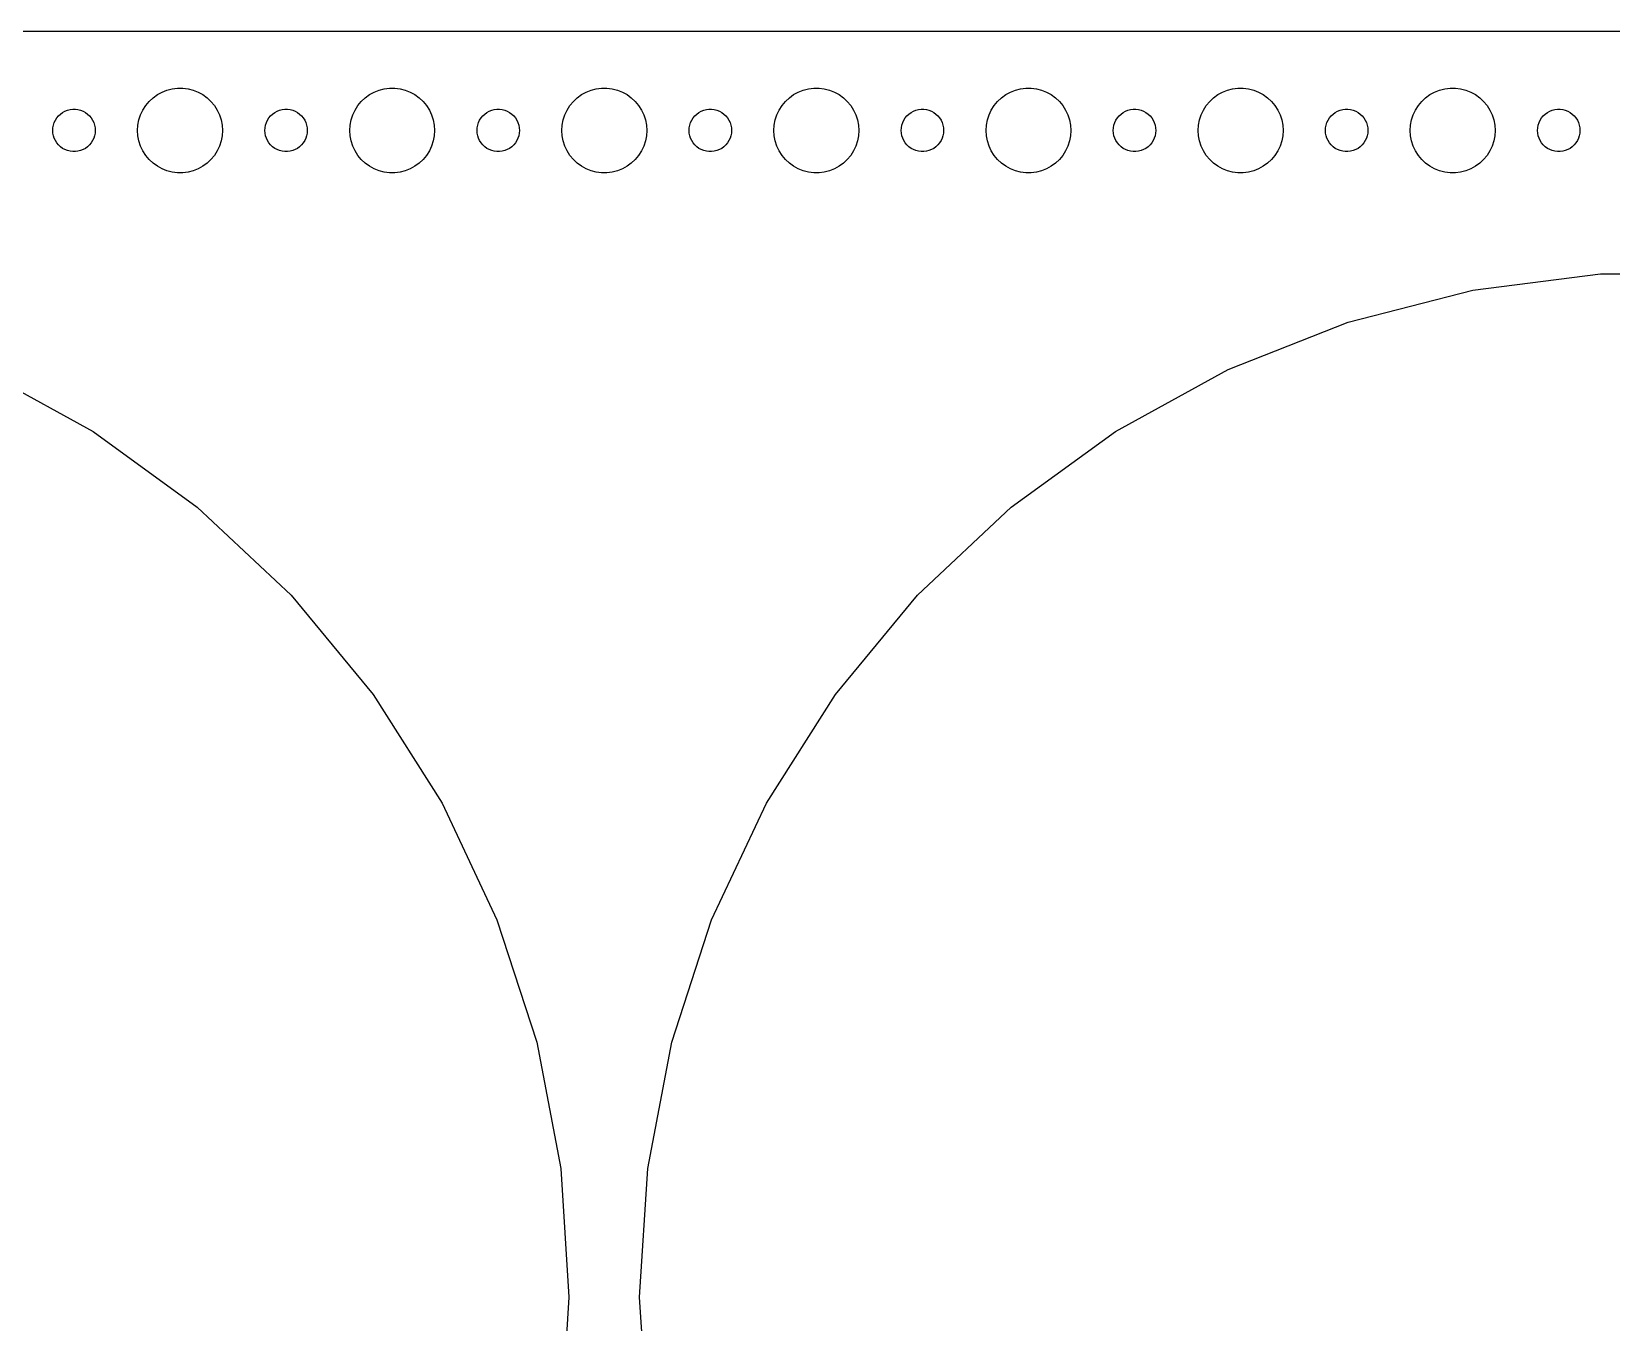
# Model space of a CAD drawing. Header units: metres. Extents: x -232 to 232, y -89 to 89.
# Drawn here: x -115.5 to -3.8, y -1.8 to 89.5 of the extents above; entities that cross this region are included whole.
import ezdxf

# ---------------------------------------------------------------- set-up
doc = ezdxf.new("R2010")
doc.units = ezdxf.units.M

msp = doc.modelspace()

# ---------------------------------------------------------------- linework, layer by layer
for p, q in [((227.314, 89.4901), (-227.314, 89.4901)), ((-106.912, 84.8115), (-106.607, 85.033)), ((-106.607, 85.033), (-106.277, 85.2145)), ((-106.277, 85.2145), (-105.927, 85.3532)), ((-105.927, 85.3532), (-105.562, 85.4469)), ((-105.562, 85.4469), (-105.188, 85.4941)), ((-105.188, 85.4941), (-104.812, 85.4941)), ((-104.812, 85.4941), (-104.438, 85.4469)), ((-104.438, 85.4469), (-104.073, 85.3532)), ((-104.073, 85.3532), (-103.723, 85.2145)), ((-103.723, 85.2145), (-103.393, 85.033)), ((-103.393, 85.033), (-103.088, 84.8115)), ((-91.9123, 84.8115), (-91.6075, 85.033)), ((-91.6075, 85.033), (-91.2773, 85.2145)), ((-91.2773, 85.2145), (-90.927, 85.3532)), ((-90.927, 85.3532), (-90.5621, 85.4469)), ((-90.5621, 85.4469), (-90.1884, 85.4941)), ((-90.1884, 85.4941), (-89.8116, 85.4941)), ((-89.8116, 85.4941), (-89.4379, 85.4469)), ((-89.4379, 85.4469), (-89.073, 85.3532)), ((-89.073, 85.3532), (-88.7227, 85.2145)), ((-88.7227, 85.2145), (-88.3925, 85.033)), ((-88.3925, 85.033), (-88.0877, 84.8115)), ((-76.9123, 84.8115), (-76.6075, 85.033)), ((-76.6075, 85.033), (-76.2773, 85.2145)), ((-76.2773, 85.2145), (-75.927, 85.3532)), ((-75.927, 85.3532), (-75.5621, 85.4469)), ((-75.5621, 85.4469), (-75.1884, 85.4941)), ((-75.1884, 85.4941), (-74.8116, 85.4941)), ((-74.8116, 85.4941), (-74.4379, 85.4469)), ((-74.4379, 85.4469), (-74.073, 85.3532)), ((-74.073, 85.3532), (-73.7227, 85.2145)), ((-73.7227, 85.2145), (-73.3925, 85.033)), ((-73.3925, 85.033), (-73.0877, 84.8115)), ((-61.9123, 84.8115), (-61.6075, 85.033)), ((-61.6075, 85.033), (-61.2773, 85.2145)), ((-61.2773, 85.2145), (-60.927, 85.3532)), ((-60.927, 85.3532), (-60.5621, 85.4469)), ((-60.5621, 85.4469), (-60.1884, 85.4941)), ((-60.1884, 85.4941), (-59.8116, 85.4941)), ((-59.8116, 85.4941), (-59.4379, 85.4469)), ((-59.4379, 85.4469), (-59.0729, 85.3532)), ((-59.0729, 85.3532), (-58.7227, 85.2145)), ((-58.7227, 85.2145), (-58.3925, 85.033)), ((-58.3925, 85.033), (-58.0877, 84.8115)), ((-46.9123, 84.8115), (-46.6075, 85.033)), ((-46.6075, 85.033), (-46.2773, 85.2145)), ((-46.2773, 85.2145), (-45.927, 85.3532)), ((-45.927, 85.3532), (-45.5621, 85.4469)), ((-45.5621, 85.4469), (-45.1884, 85.4941)), ((-45.1884, 85.4941), (-44.8116, 85.4941)), ((-44.8116, 85.4941), (-44.4379, 85.4469)), ((-44.4379, 85.4469), (-44.0729, 85.3532)), ((-44.0729, 85.3532), (-43.7227, 85.2145)), ((-43.7227, 85.2145), (-43.3925, 85.033)), ((-43.3925, 85.033), (-43.0877, 84.8115)), ((-31.9123, 84.8115), (-31.6075, 85.033)), ((-31.6075, 85.033), (-31.2773, 85.2145)), ((-31.2773, 85.2145), (-30.927, 85.3532)), ((-30.927, 85.3532), (-30.5621, 85.4469)), ((-30.5621, 85.4469), (-30.1884, 85.4941)), ((-30.1884, 85.4941), (-29.8116, 85.4941)), ((-29.8116, 85.4941), (-29.4379, 85.4469)), ((-29.4379, 85.4469), (-29.0729, 85.3532)), ((-29.0729, 85.3532), (-28.7227, 85.2145)), ((-28.7227, 85.2145), (-28.3925, 85.033)), ((-28.3925, 85.033), (-28.0877, 84.8115)), ((-16.9123, 84.8115), (-16.6075, 85.033)), ((-16.6075, 85.033), (-16.2773, 85.2145)), ((-16.2773, 85.2145), (-15.927, 85.3532)), ((-15.927, 85.3532), (-15.5621, 85.4469)), ((-15.5621, 85.4469), (-15.1884, 85.4941)), ((-15.1884, 85.4941), (-14.8116, 85.4941)), ((-14.8116, 85.4941), (-14.4379, 85.4469)), ((-14.4379, 85.4469), (-14.0729, 85.3532)), ((-14.0729, 85.3532), (-13.7227, 85.2145)), ((-13.7227, 85.2145), (-13.3925, 85.033)), ((-13.3925, 85.033), (-13.0877, 84.8115)), ((-113.304, 83.7665), (-113.139, 83.8572)), ((-113.139, 83.8572), (-112.964, 83.9266)), ((-112.964, 83.9266), (-112.781, 83.9734)), ((-112.781, 83.9734), (-112.594, 83.997)), ((-112.594, 83.997), (-112.406, 83.997)), ((-112.406, 83.997), (-112.219, 83.9734)), ((-112.219, 83.9734), (-112.036, 83.9266)), ((-112.036, 83.9266), (-111.861, 83.8572)), ((-111.861, 83.8572), (-111.696, 83.7665)), ((-107.789, 83.6044), (-107.629, 83.9453)), ((-107.629, 83.9453), (-107.427, 84.2634)), ((-107.427, 84.2634), (-107.187, 84.5536)), ((-107.187, 84.5536), (-106.912, 84.8115)), ((-103.088, 84.8115), (-102.813, 84.5536)), ((-102.813, 84.5536), (-102.573, 84.2634)), ((-102.573, 84.2634), (-102.371, 83.9453)), ((-102.371, 83.9453), (-102.211, 83.6044)), ((-98.3037, 83.7665), (-98.1387, 83.8572)), ((-98.1387, 83.8572), (-97.9635, 83.9266)), ((-97.9635, 83.9266), (-97.7811, 83.9734)), ((-97.7811, 83.9734), (-97.5942, 83.997)), ((-97.5942, 83.997), (-97.4058, 83.997)), ((-97.4058, 83.997), (-97.2189, 83.9734)), ((-97.2189, 83.9734), (-97.0365, 83.9266)), ((-97.0365, 83.9266), (-96.8613, 83.8572)), ((-96.8613, 83.8572), (-96.6963, 83.7665)), ((-92.7893, 83.6044), (-92.6289, 83.9453)), ((-92.6289, 83.9453), (-92.427, 84.2634)), ((-92.427, 84.2634), (-92.1869, 84.5536)), ((-92.1869, 84.5536), (-91.9123, 84.8115)), ((-88.0877, 84.8115), (-87.8131, 84.5536)), ((-87.8131, 84.5536), (-87.573, 84.2634)), ((-87.573, 84.2634), (-87.3711, 83.9453)), ((-87.3711, 83.9453), (-87.2107, 83.6044)), ((-83.3037, 83.7665), (-83.1387, 83.8572)), ((-83.1387, 83.8572), (-82.9635, 83.9266)), ((-82.9635, 83.9266), (-82.7811, 83.9734)), ((-82.7811, 83.9734), (-82.5942, 83.997)), ((-82.5942, 83.997), (-82.4058, 83.997)), ((-82.4058, 83.997), (-82.2189, 83.9734)), ((-82.2189, 83.9734), (-82.0365, 83.9266)), ((-82.0365, 83.9266), (-81.8613, 83.8572)), ((-81.8613, 83.8572), (-81.6963, 83.7665)), ((-77.7893, 83.6044), (-77.6289, 83.9453)), ((-77.6289, 83.9453), (-77.427, 84.2634)), ((-77.427, 84.2634), (-77.1869, 84.5536)), ((-77.1869, 84.5536), (-76.9123, 84.8115)), ((-73.0877, 84.8115), (-72.8131, 84.5536)), ((-72.8131, 84.5536), (-72.573, 84.2634)), ((-72.573, 84.2634), (-72.3711, 83.9453)), ((-72.3711, 83.9453), (-72.2107, 83.6044)), ((-68.3037, 83.7665), (-68.1387, 83.8572)), ((-68.1387, 83.8572), (-67.9635, 83.9266)), ((-67.9635, 83.9266), (-67.7811, 83.9734)), ((-67.7811, 83.9734), (-67.5942, 83.997)), ((-67.5942, 83.997), (-67.4058, 83.997)), ((-67.4058, 83.997), (-67.2189, 83.9734)), ((-67.2189, 83.9734), (-67.0365, 83.9266)), ((-67.0365, 83.9266), (-66.8613, 83.8572)), ((-66.8613, 83.8572), (-66.6963, 83.7665)), ((-62.7893, 83.6044), (-62.6289, 83.9453)), ((-62.6289, 83.9453), (-62.427, 84.2634)), ((-62.427, 84.2634), (-62.1869, 84.5536)), ((-62.1869, 84.5536), (-61.9123, 84.8115)), ((-58.0877, 84.8115), (-57.8131, 84.5536)), ((-57.8131, 84.5536), (-57.5729, 84.2634)), ((-57.5729, 84.2634), (-57.3711, 83.9453)), ((-57.3711, 83.9453), (-57.2107, 83.6044)), ((-53.3037, 83.7665), (-53.1387, 83.8572)), ((-53.1387, 83.8572), (-52.9635, 83.9266)), ((-52.9635, 83.9266), (-52.7811, 83.9734)), ((-52.7811, 83.9734), (-52.5942, 83.997)), ((-52.5942, 83.997), (-52.4058, 83.997)), ((-52.4058, 83.997), (-52.2189, 83.9734)), ((-52.2189, 83.9734), (-52.0365, 83.9266)), ((-52.0365, 83.9266), (-51.8613, 83.8572)), ((-51.8613, 83.8572), (-51.6963, 83.7665)), ((-47.7893, 83.6044), (-47.6289, 83.9453)), ((-47.6289, 83.9453), (-47.427, 84.2634)), ((-47.427, 84.2634), (-47.1869, 84.5536)), ((-47.1869, 84.5536), (-46.9123, 84.8115)), ((-43.0877, 84.8115), (-42.8131, 84.5536)), ((-42.8131, 84.5536), (-42.5729, 84.2634)), ((-42.5729, 84.2634), (-42.3711, 83.9453)), ((-42.3711, 83.9453), (-42.2107, 83.6044)), ((-38.3037, 83.7665), (-38.1387, 83.8572)), ((-38.1387, 83.8572), (-37.9635, 83.9266)), ((-37.9635, 83.9266), (-37.7811, 83.9734)), ((-37.7811, 83.9734), (-37.5942, 83.997)), ((-37.5942, 83.997), (-37.4058, 83.997)), ((-37.4058, 83.997), (-37.2189, 83.9734)), ((-37.2189, 83.9734), (-37.0365, 83.9266)), ((-37.0365, 83.9266), (-36.8613, 83.8572)), ((-36.8613, 83.8572), (-36.6963, 83.7665)), ((-32.7893, 83.6044), (-32.6289, 83.9453)), ((-32.6289, 83.9453), (-32.427, 84.2634)), ((-32.427, 84.2634), (-32.1869, 84.5536)), ((-32.1869, 84.5536), (-31.9123, 84.8115)), ((-28.0877, 84.8115), (-27.8131, 84.5536)), ((-27.8131, 84.5536), (-27.5729, 84.2634)), ((-27.5729, 84.2634), (-27.3711, 83.9453)), ((-27.3711, 83.9453), (-27.2107, 83.6044)), ((-23.3037, 83.7665), (-23.1387, 83.8572)), ((-23.1387, 83.8572), (-22.9635, 83.9266)), ((-22.9635, 83.9266), (-22.7811, 83.9734)), ((-22.7811, 83.9734), (-22.5942, 83.997)), ((-22.5942, 83.997), (-22.4058, 83.997)), ((-22.4058, 83.997), (-22.2189, 83.9734)), ((-22.2189, 83.9734), (-22.0365, 83.9266)), ((-22.0365, 83.9266), (-21.8613, 83.8572)), ((-21.8613, 83.8572), (-21.6963, 83.7665)), ((-17.7893, 83.6044), (-17.6289, 83.9453)), ((-17.6289, 83.9453), (-17.427, 84.2634)), ((-17.427, 84.2634), (-17.1869, 84.5536)), ((-17.1869, 84.5536), (-16.9123, 84.8115)), ((-13.0877, 84.8115), (-12.8131, 84.5536)), ((-12.8131, 84.5536), (-12.5729, 84.2634)), ((-12.5729, 84.2634), (-12.3711, 83.9453)), ((-12.3711, 83.9453), (-12.2107, 83.6044)), ((-8.30373, 83.7665), (-8.13866, 83.8572)), ((-8.13866, 83.8572), (-7.96352, 83.9266)), ((-7.96352, 83.9266), (-7.78107, 83.9734)), ((-7.78107, 83.9734), (-7.59418, 83.997)), ((-7.59418, 83.997), (-7.40581, 83.997)), ((-7.40581, 83.997), (-7.21892, 83.9734)), ((-7.21892, 83.9734), (-7.03647, 83.9266)), ((-7.03647, 83.9266), (-6.86133, 83.8572)), ((-6.86133, 83.8572), (-6.69626, 83.7665)), ((-114, 82.5), (-113.988, 82.688)), ((-113.988, 82.688), (-113.953, 82.873)), ((-113.953, 82.873), (-113.895, 83.0522)), ((-113.895, 83.0522), (-113.814, 83.2226)), ((-113.814, 83.2226), (-113.714, 83.3817)), ((-113.714, 83.3817), (-113.593, 83.5268)), ((-113.593, 83.5268), (-113.456, 83.6558)), ((-113.456, 83.6558), (-113.304, 83.7665)), ((-111.696, 83.7665), (-111.544, 83.6558)), ((-111.544, 83.6558), (-111.407, 83.5268)), ((-111.407, 83.5268), (-111.286, 83.3817)), ((-111.286, 83.3817), (-111.186, 83.2226)), ((-111.186, 83.2226), (-111.105, 83.0522)), ((-111.105, 83.0522), (-111.047, 82.873)), ((-111.047, 82.873), (-111.012, 82.688)), ((-111.012, 82.688), (-111, 82.5)), ((-108, 82.5), (-107.976, 82.876)), ((-107.976, 82.876), (-107.906, 83.2461)), ((-107.906, 83.2461), (-107.789, 83.6044)), ((-102.211, 83.6044), (-102.094, 83.2461)), ((-102.094, 83.2461), (-102.024, 82.876)), ((-102.024, 82.876), (-102, 82.5)), ((-99, 82.5), (-98.9882, 82.688)), ((-98.9882, 82.688), (-98.9529, 82.873)), ((-98.9529, 82.873), (-98.8947, 83.0522)), ((-98.8947, 83.0522), (-98.8145, 83.2226)), ((-98.8145, 83.2226), (-98.7135, 83.3817)), ((-98.7135, 83.3817), (-98.5934, 83.5268)), ((-98.5934, 83.5268), (-98.4561, 83.6558)), ((-98.4561, 83.6558), (-98.3037, 83.7665)), ((-96.6963, 83.7665), (-96.5439, 83.6558)), ((-96.5439, 83.6558), (-96.4065, 83.5268)), ((-96.4065, 83.5268), (-96.2865, 83.3817)), ((-96.2865, 83.3817), (-96.1855, 83.2226)), ((-96.1855, 83.2226), (-96.1053, 83.0522)), ((-96.1053, 83.0522), (-96.0471, 82.873)), ((-96.0471, 82.873), (-96.0118, 82.688)), ((-96.0118, 82.688), (-96, 82.5)), ((-93, 82.5), (-92.9763, 82.876)), ((-92.9763, 82.876), (-92.9057, 83.2461)), ((-92.9057, 83.2461), (-92.7893, 83.6044)), ((-87.2107, 83.6044), (-87.0943, 83.2461)), ((-87.0943, 83.2461), (-87.0237, 82.876)), ((-87.0237, 82.876), (-87, 82.5)), ((-84, 82.5), (-83.9882, 82.688)), ((-83.9882, 82.688), (-83.9529, 82.873)), ((-83.9529, 82.873), (-83.8947, 83.0522)), ((-83.8947, 83.0522), (-83.8145, 83.2226)), ((-83.8145, 83.2226), (-83.7135, 83.3817)), ((-83.7135, 83.3817), (-83.5934, 83.5268)), ((-83.5934, 83.5268), (-83.4561, 83.6558)), ((-83.4561, 83.6558), (-83.3037, 83.7665)), ((-81.6963, 83.7665), (-81.5439, 83.6558)), ((-81.5439, 83.6558), (-81.4065, 83.5268)), ((-81.4065, 83.5268), (-81.2865, 83.3817)), ((-81.2865, 83.3817), (-81.1855, 83.2226)), ((-81.1855, 83.2226), (-81.1053, 83.0522)), ((-81.1053, 83.0522), (-81.0471, 82.873)), ((-81.0471, 82.873), (-81.0118, 82.688)), ((-81.0118, 82.688), (-81, 82.5)), ((-78, 82.5), (-77.9763, 82.876)), ((-77.9763, 82.876), (-77.9057, 83.2461)), ((-77.9057, 83.2461), (-77.7893, 83.6044)), ((-72.2107, 83.6044), (-72.0943, 83.2461)), ((-72.0943, 83.2461), (-72.0237, 82.876)), ((-72.0237, 82.876), (-72, 82.5)), ((-69, 82.5), (-68.9882, 82.688)), ((-68.9882, 82.688), (-68.9529, 82.873)), ((-68.9529, 82.873), (-68.8947, 83.0522)), ((-68.8947, 83.0522), (-68.8145, 83.2226)), ((-68.8145, 83.2226), (-68.7135, 83.3817)), ((-68.7135, 83.3817), (-68.5934, 83.5268)), ((-68.5934, 83.5268), (-68.4561, 83.6558)), ((-68.4561, 83.6558), (-68.3037, 83.7665)), ((-66.6963, 83.7665), (-66.5439, 83.6558)), ((-66.5439, 83.6558), (-66.4065, 83.5268)), ((-66.4065, 83.5268), (-66.2865, 83.3817)), ((-66.2865, 83.3817), (-66.1855, 83.2226)), ((-66.1855, 83.2226), (-66.1053, 83.0522)), ((-66.1053, 83.0522), (-66.0471, 82.873)), ((-66.0471, 82.873), (-66.0118, 82.688)), ((-66.0118, 82.688), (-66, 82.5)), ((-63, 82.5), (-62.9763, 82.876)), ((-62.9763, 82.876), (-62.9057, 83.2461)), ((-62.9057, 83.2461), (-62.7893, 83.6044)), ((-57.2107, 83.6044), (-57.0942, 83.2461)), ((-57.0942, 83.2461), (-57.0237, 82.876)), ((-57.0237, 82.876), (-57, 82.5)), ((-54, 82.5), (-53.9882, 82.688)), ((-53.9882, 82.688), (-53.9529, 82.873)), ((-53.9529, 82.873), (-53.8947, 83.0522)), ((-53.8947, 83.0522), (-53.8145, 83.2226)), ((-53.8145, 83.2226), (-53.7135, 83.3817)), ((-53.7135, 83.3817), (-53.5934, 83.5268)), ((-53.5934, 83.5268), (-53.4561, 83.6558)), ((-53.4561, 83.6558), (-53.3037, 83.7665)), ((-51.6963, 83.7665), (-51.5439, 83.6558)), ((-51.5439, 83.6558), (-51.4065, 83.5268)), ((-51.4065, 83.5268), (-51.2865, 83.3817)), ((-51.2865, 83.3817), (-51.1855, 83.2226)), ((-51.1855, 83.2226), (-51.1053, 83.0522)), ((-51.1053, 83.0522), (-51.0471, 82.873)), ((-51.0471, 82.873), (-51.0118, 82.688)), ((-51.0118, 82.688), (-51, 82.5)), ((-48, 82.5), (-47.9763, 82.876)), ((-47.9763, 82.876), (-47.9057, 83.2461)), ((-47.9057, 83.2461), (-47.7893, 83.6044)), ((-42.2107, 83.6044), (-42.0942, 83.2461)), ((-42.0942, 83.2461), (-42.0237, 82.876)), ((-42.0237, 82.876), (-42, 82.5)), ((-39, 82.5), (-38.9882, 82.688)), ((-38.9882, 82.688), (-38.9529, 82.873)), ((-38.9529, 82.873), (-38.8947, 83.0522)), ((-38.8947, 83.0522), (-38.8145, 83.2226)), ((-38.8145, 83.2226), (-38.7135, 83.3817)), ((-38.7135, 83.3817), (-38.5934, 83.5268)), ((-38.5934, 83.5268), (-38.4561, 83.6558)), ((-38.4561, 83.6558), (-38.3037, 83.7665)), ((-36.6963, 83.7665), (-36.5439, 83.6558)), ((-36.5439, 83.6558), (-36.4065, 83.5268)), ((-36.4065, 83.5268), (-36.2865, 83.3817)), ((-36.2865, 83.3817), (-36.1855, 83.2226)), ((-36.1855, 83.2226), (-36.1053, 83.0522)), ((-36.1053, 83.0522), (-36.0471, 82.873)), ((-36.0471, 82.873), (-36.0118, 82.688)), ((-36.0118, 82.688), (-36, 82.5)), ((-33, 82.5), (-32.9763, 82.876)), ((-32.9763, 82.876), (-32.9057, 83.2461)), ((-32.9057, 83.2461), (-32.7893, 83.6044)), ((-27.2107, 83.6044), (-27.0942, 83.2461)), ((-27.0942, 83.2461), (-27.0237, 82.876)), ((-27.0237, 82.876), (-27, 82.5)), ((-24, 82.5), (-23.9882, 82.688)), ((-23.9882, 82.688), (-23.9529, 82.873)), ((-23.9529, 82.873), (-23.8947, 83.0522)), ((-23.8947, 83.0522), (-23.8145, 83.2226)), ((-23.8145, 83.2226), (-23.7135, 83.3817)), ((-23.7135, 83.3817), (-23.5934, 83.5268)), ((-23.5934, 83.5268), (-23.4561, 83.6558)), ((-23.4561, 83.6558), (-23.3037, 83.7665)), ((-21.6963, 83.7665), (-21.5439, 83.6558)), ((-21.5439, 83.6558), (-21.4065, 83.5268)), ((-21.4065, 83.5268), (-21.2865, 83.3817)), ((-21.2865, 83.3817), (-21.1855, 83.2226)), ((-21.1855, 83.2226), (-21.1053, 83.0522)), ((-21.1053, 83.0522), (-21.0471, 82.873)), ((-21.0471, 82.873), (-21.0118, 82.688)), ((-21.0118, 82.688), (-21, 82.5)), ((-18, 82.5), (-17.9763, 82.876)), ((-17.9763, 82.876), (-17.9057, 83.2461)), ((-17.9057, 83.2461), (-17.7893, 83.6044)), ((-12.2107, 83.6044), (-12.0942, 83.2461)), ((-12.0942, 83.2461), (-12.0237, 82.876)), ((-12.0237, 82.876), (-12, 82.5)), ((-9, 82.5), (-8.98816, 82.688)), ((-8.98816, 82.688), (-8.95287, 82.873)), ((-8.95287, 82.873), (-8.89465, 83.0522)), ((-8.89465, 83.0522), (-8.81445, 83.2226)), ((-8.81445, 83.2226), (-8.71352, 83.3817)), ((-8.71352, 83.3817), (-8.59344, 83.5268)), ((-8.59344, 83.5268), (-8.45613, 83.6558)), ((-8.45613, 83.6558), (-8.30373, 83.7665)), ((-6.69626, 83.7665), (-6.54385, 83.6558)), ((-6.54385, 83.6558), (-6.40654, 83.5268)), ((-6.40654, 83.5268), (-6.28647, 83.3817)), ((-6.28647, 83.3817), (-6.18553, 83.2226)), ((-6.18553, 83.2226), (-6.10533, 83.0522)), ((-6.10533, 83.0522), (-6.04712, 82.873)), ((-6.04712, 82.873), (-6.01183, 82.688)), ((-6.01183, 82.688), (-6, 82.5)), ((-113.988, 82.312), (-114, 82.5)), ((-113.953, 82.127), (-113.988, 82.312)), ((-113.895, 81.9478), (-113.953, 82.127)), ((-113.814, 81.7774), (-113.895, 81.9478)), ((-113.714, 81.6183), (-113.814, 81.7774)), ((-113.593, 81.4732), (-113.714, 81.6183)), ((-111.286, 81.6183), (-111.407, 81.4732)), ((-111.186, 81.7774), (-111.286, 81.6183)), ((-111.105, 81.9478), (-111.186, 81.7774)), ((-111.047, 82.127), (-111.105, 81.9478)), ((-111.012, 82.312), (-111.047, 82.127)), ((-111, 82.5), (-111.012, 82.312)), ((-107.976, 82.124), (-108, 82.5)), ((-107.906, 81.7539), (-107.976, 82.124)), ((-107.789, 81.3956), (-107.906, 81.7539)), ((-102.094, 81.7539), (-102.211, 81.3956)), ((-102.024, 82.124), (-102.094, 81.7539)), ((-102, 82.5), (-102.024, 82.124)), ((-98.9882, 82.312), (-99, 82.5)), ((-98.9529, 82.127), (-98.9882, 82.312)), ((-98.8947, 81.9478), (-98.9529, 82.127)), ((-98.8145, 81.7774), (-98.8947, 81.9478)), ((-98.7135, 81.6183), (-98.8145, 81.7774)), ((-98.5934, 81.4732), (-98.7135, 81.6183)), ((-96.2865, 81.6183), (-96.4065, 81.4732)), ((-96.1855, 81.7774), (-96.2865, 81.6183)), ((-96.1053, 81.9478), (-96.1855, 81.7774)), ((-96.0471, 82.127), (-96.1053, 81.9478)), ((-96.0118, 82.312), (-96.0471, 82.127)), ((-96, 82.5), (-96.0118, 82.312)), ((-92.9763, 82.124), (-93, 82.5)), ((-92.9057, 81.7539), (-92.9763, 82.124)), ((-92.7893, 81.3956), (-92.9057, 81.7539)), ((-87.0943, 81.7539), (-87.2107, 81.3956)), ((-87.0237, 82.124), (-87.0943, 81.7539)), ((-87, 82.5), (-87.0237, 82.124)), ((-83.9882, 82.312), (-84, 82.5)), ((-83.9529, 82.127), (-83.9882, 82.312)), ((-83.8947, 81.9478), (-83.9529, 82.127)), ((-83.8145, 81.7774), (-83.8947, 81.9478)), ((-83.7135, 81.6183), (-83.8145, 81.7774)), ((-83.5934, 81.4732), (-83.7135, 81.6183)), ((-81.2865, 81.6183), (-81.4065, 81.4732)), ((-81.1855, 81.7774), (-81.2865, 81.6183)), ((-81.1053, 81.9478), (-81.1855, 81.7774)), ((-81.0471, 82.127), (-81.1053, 81.9478)), ((-81.0118, 82.312), (-81.0471, 82.127)), ((-81, 82.5), (-81.0118, 82.312)), ((-77.9763, 82.124), (-78, 82.5)), ((-77.9057, 81.7539), (-77.9763, 82.124)), ((-77.7893, 81.3956), (-77.9057, 81.7539)), ((-72.0943, 81.7539), (-72.2107, 81.3956)), ((-72.0237, 82.124), (-72.0943, 81.7539)), ((-72, 82.5), (-72.0237, 82.124)), ((-68.9882, 82.312), (-69, 82.5)), ((-68.9529, 82.127), (-68.9882, 82.312)), ((-68.8947, 81.9478), (-68.9529, 82.127)), ((-68.8145, 81.7774), (-68.8947, 81.9478)), ((-68.7135, 81.6183), (-68.8145, 81.7774)), ((-68.5934, 81.4732), (-68.7135, 81.6183)), ((-66.2865, 81.6183), (-66.4065, 81.4732)), ((-66.1855, 81.7774), (-66.2865, 81.6183)), ((-66.1053, 81.9478), (-66.1855, 81.7774)), ((-66.0471, 82.127), (-66.1053, 81.9478)), ((-66.0118, 82.312), (-66.0471, 82.127)), ((-66, 82.5), (-66.0118, 82.312)), ((-62.9763, 82.124), (-63, 82.5)), ((-62.9057, 81.7539), (-62.9763, 82.124)), ((-62.7893, 81.3956), (-62.9057, 81.7539)), ((-57.0942, 81.7539), (-57.2107, 81.3956)), ((-57.0237, 82.124), (-57.0942, 81.7539)), ((-57, 82.5), (-57.0237, 82.124)), ((-53.9882, 82.312), (-54, 82.5)), ((-53.9529, 82.127), (-53.9882, 82.312)), ((-53.8947, 81.9478), (-53.9529, 82.127)), ((-53.8145, 81.7774), (-53.8947, 81.9478)), ((-53.7135, 81.6183), (-53.8145, 81.7774)), ((-53.5934, 81.4732), (-53.7135, 81.6183)), ((-51.2865, 81.6183), (-51.4065, 81.4732)), ((-51.1855, 81.7774), (-51.2865, 81.6183)), ((-51.1053, 81.9478), (-51.1855, 81.7774)), ((-51.0471, 82.127), (-51.1053, 81.9478)), ((-51.0118, 82.312), (-51.0471, 82.127)), ((-51, 82.5), (-51.0118, 82.312)), ((-47.9763, 82.124), (-48, 82.5)), ((-47.9057, 81.7539), (-47.9763, 82.124)), ((-47.7893, 81.3956), (-47.9057, 81.7539)), ((-42.0942, 81.7539), (-42.2107, 81.3956)), ((-42.0237, 82.124), (-42.0942, 81.7539)), ((-42, 82.5), (-42.0237, 82.124)), ((-38.9882, 82.312), (-39, 82.5)), ((-38.9529, 82.127), (-38.9882, 82.312)), ((-38.8947, 81.9478), (-38.9529, 82.127)), ((-38.8145, 81.7774), (-38.8947, 81.9478)), ((-38.7135, 81.6183), (-38.8145, 81.7774)), ((-38.5934, 81.4732), (-38.7135, 81.6183)), ((-36.2865, 81.6183), (-36.4065, 81.4732)), ((-36.1855, 81.7774), (-36.2865, 81.6183)), ((-36.1053, 81.9478), (-36.1855, 81.7774)), ((-36.0471, 82.127), (-36.1053, 81.9478)), ((-36.0118, 82.312), (-36.0471, 82.127)), ((-36, 82.5), (-36.0118, 82.312)), ((-32.9763, 82.124), (-33, 82.5)), ((-32.9057, 81.7539), (-32.9763, 82.124)), ((-32.7893, 81.3956), (-32.9057, 81.7539)), ((-27.0942, 81.7539), (-27.2107, 81.3956)), ((-27.0237, 82.124), (-27.0942, 81.7539)), ((-27, 82.5), (-27.0237, 82.124)), ((-23.9882, 82.312), (-24, 82.5)), ((-23.9529, 82.127), (-23.9882, 82.312)), ((-23.8947, 81.9478), (-23.9529, 82.127)), ((-23.8145, 81.7774), (-23.8947, 81.9478)), ((-23.7135, 81.6183), (-23.8145, 81.7774)), ((-23.5934, 81.4732), (-23.7135, 81.6183)), ((-21.2865, 81.6183), (-21.4065, 81.4732)), ((-21.1855, 81.7774), (-21.2865, 81.6183)), ((-21.1053, 81.9478), (-21.1855, 81.7774)), ((-21.0471, 82.127), (-21.1053, 81.9478)), ((-21.0118, 82.312), (-21.0471, 82.127)), ((-21, 82.5), (-21.0118, 82.312)), ((-17.9763, 82.124), (-18, 82.5)), ((-17.9057, 81.7539), (-17.9763, 82.124)), ((-17.7893, 81.3956), (-17.9057, 81.7539)), ((-12.0942, 81.7539), (-12.2107, 81.3956)), ((-12.0237, 82.124), (-12.0942, 81.7539)), ((-12, 82.5), (-12.0237, 82.124)), ((-8.98816, 82.312), (-9, 82.5)), ((-8.95287, 82.127), (-8.98816, 82.312)), ((-8.89465, 81.9478), (-8.95287, 82.127)), ((-8.81445, 81.7774), (-8.89465, 81.9478)), ((-8.71352, 81.6183), (-8.81445, 81.7774)), ((-8.59344, 81.4732), (-8.71352, 81.6183)), ((-6.28647, 81.6183), (-6.40654, 81.4732)), ((-6.18553, 81.7774), (-6.28647, 81.6183)), ((-6.10533, 81.9478), (-6.18553, 81.7774)), ((-6.04712, 82.127), (-6.10533, 81.9478)), ((-6.01183, 82.312), (-6.04712, 82.127)), ((-6, 82.5), (-6.01183, 82.312)), ((-113.456, 81.3442), (-113.593, 81.4732)), ((-113.304, 81.2335), (-113.456, 81.3442)), ((-113.139, 81.1428), (-113.304, 81.2335)), ((-112.964, 81.0734), (-113.139, 81.1428)), ((-112.781, 81.0266), (-112.964, 81.0734)), ((-112.594, 81.003), (-112.781, 81.0266)), ((-112.406, 81.003), (-112.594, 81.003)), ((-112.219, 81.0266), (-112.406, 81.003)), ((-112.036, 81.0734), (-112.219, 81.0266)), ((-111.861, 81.1428), (-112.036, 81.0734)), ((-111.696, 81.2335), (-111.861, 81.1428)), ((-111.544, 81.3442), (-111.696, 81.2335)), ((-111.407, 81.4732), (-111.544, 81.3442)), ((-107.629, 81.0547), (-107.789, 81.3956)), ((-107.427, 80.7366), (-107.629, 81.0547)), ((-107.187, 80.4464), (-107.427, 80.7366)), ((-106.912, 80.1885), (-107.187, 80.4464)), ((-102.813, 80.4464), (-103.088, 80.1885)), ((-102.573, 80.7366), (-102.813, 80.4464)), ((-102.371, 81.0547), (-102.573, 80.7366)), ((-102.211, 81.3956), (-102.371, 81.0547)), ((-98.4561, 81.3442), (-98.5934, 81.4732)), ((-98.3037, 81.2335), (-98.4561, 81.3442)), ((-98.1387, 81.1428), (-98.3037, 81.2335)), ((-97.9635, 81.0734), (-98.1387, 81.1428)), ((-97.7811, 81.0266), (-97.9635, 81.0734)), ((-97.5942, 81.003), (-97.7811, 81.0266)), ((-97.4058, 81.003), (-97.5942, 81.003)), ((-97.2189, 81.0266), (-97.4058, 81.003)), ((-97.0365, 81.0734), (-97.2189, 81.0266)), ((-96.8613, 81.1428), (-97.0365, 81.0734)), ((-96.6963, 81.2335), (-96.8613, 81.1428)), ((-96.5439, 81.3442), (-96.6963, 81.2335)), ((-96.4065, 81.4732), (-96.5439, 81.3442)), ((-92.6289, 81.0547), (-92.7893, 81.3956)), ((-92.427, 80.7366), (-92.6289, 81.0547)), ((-92.1869, 80.4464), (-92.427, 80.7366)), ((-91.9123, 80.1885), (-92.1869, 80.4464)), ((-87.8131, 80.4464), (-88.0877, 80.1885)), ((-87.573, 80.7366), (-87.8131, 80.4464)), ((-87.3711, 81.0547), (-87.573, 80.7366)), ((-87.2107, 81.3956), (-87.3711, 81.0547)), ((-83.4561, 81.3442), (-83.5934, 81.4732)), ((-83.3037, 81.2335), (-83.4561, 81.3442)), ((-83.1387, 81.1428), (-83.3037, 81.2335)), ((-82.9635, 81.0734), (-83.1387, 81.1428)), ((-82.7811, 81.0266), (-82.9635, 81.0734)), ((-82.5942, 81.003), (-82.7811, 81.0266)), ((-82.4058, 81.003), (-82.5942, 81.003)), ((-82.2189, 81.0266), (-82.4058, 81.003)), ((-82.0365, 81.0734), (-82.2189, 81.0266)), ((-81.8613, 81.1428), (-82.0365, 81.0734)), ((-81.6963, 81.2335), (-81.8613, 81.1428)), ((-81.5439, 81.3442), (-81.6963, 81.2335)), ((-81.4065, 81.4732), (-81.5439, 81.3442)), ((-77.6289, 81.0547), (-77.7893, 81.3956)), ((-77.427, 80.7366), (-77.6289, 81.0547)), ((-77.1869, 80.4464), (-77.427, 80.7366)), ((-76.9123, 80.1885), (-77.1869, 80.4464)), ((-72.8131, 80.4464), (-73.0877, 80.1885)), ((-72.573, 80.7366), (-72.8131, 80.4464)), ((-72.3711, 81.0547), (-72.573, 80.7366)), ((-72.2107, 81.3956), (-72.3711, 81.0547)), ((-68.4561, 81.3442), (-68.5934, 81.4732)), ((-68.3037, 81.2335), (-68.4561, 81.3442)), ((-68.1387, 81.1428), (-68.3037, 81.2335)), ((-67.9635, 81.0734), (-68.1387, 81.1428)), ((-67.7811, 81.0266), (-67.9635, 81.0734)), ((-67.5942, 81.003), (-67.7811, 81.0266)), ((-67.4058, 81.003), (-67.5942, 81.003)), ((-67.2189, 81.0266), (-67.4058, 81.003)), ((-67.0365, 81.0734), (-67.2189, 81.0266)), ((-66.8613, 81.1428), (-67.0365, 81.0734)), ((-66.6963, 81.2335), (-66.8613, 81.1428)), ((-66.5439, 81.3442), (-66.6963, 81.2335)), ((-66.4065, 81.4732), (-66.5439, 81.3442)), ((-62.6289, 81.0547), (-62.7893, 81.3956)), ((-62.427, 80.7366), (-62.6289, 81.0547)), ((-62.1869, 80.4464), (-62.427, 80.7366)), ((-61.9123, 80.1885), (-62.1869, 80.4464)), ((-57.8131, 80.4464), (-58.0877, 80.1885)), ((-57.5729, 80.7366), (-57.8131, 80.4464)), ((-57.3711, 81.0547), (-57.5729, 80.7366)), ((-57.2107, 81.3956), (-57.3711, 81.0547)), ((-53.4561, 81.3442), (-53.5934, 81.4732)), ((-53.3037, 81.2335), (-53.4561, 81.3442)), ((-53.1387, 81.1428), (-53.3037, 81.2335)), ((-52.9635, 81.0734), (-53.1387, 81.1428)), ((-52.7811, 81.0266), (-52.9635, 81.0734)), ((-52.5942, 81.003), (-52.7811, 81.0266)), ((-52.4058, 81.003), (-52.5942, 81.003)), ((-52.2189, 81.0266), (-52.4058, 81.003)), ((-52.0365, 81.0734), (-52.2189, 81.0266)), ((-51.8613, 81.1428), (-52.0365, 81.0734)), ((-51.6963, 81.2335), (-51.8613, 81.1428)), ((-51.5439, 81.3442), (-51.6963, 81.2335)), ((-51.4065, 81.4732), (-51.5439, 81.3442)), ((-47.6289, 81.0547), (-47.7893, 81.3956)), ((-47.427, 80.7366), (-47.6289, 81.0547)), ((-47.1869, 80.4464), (-47.427, 80.7366)), ((-46.9123, 80.1885), (-47.1869, 80.4464)), ((-42.8131, 80.4464), (-43.0877, 80.1885)), ((-42.5729, 80.7366), (-42.8131, 80.4464)), ((-42.3711, 81.0547), (-42.5729, 80.7366)), ((-42.2107, 81.3956), (-42.3711, 81.0547)), ((-38.4561, 81.3442), (-38.5934, 81.4732)), ((-38.3037, 81.2335), (-38.4561, 81.3442)), ((-38.1387, 81.1428), (-38.3037, 81.2335)), ((-37.9635, 81.0734), (-38.1387, 81.1428)), ((-37.7811, 81.0266), (-37.9635, 81.0734)), ((-37.5942, 81.003), (-37.7811, 81.0266)), ((-37.4058, 81.003), (-37.5942, 81.003)), ((-37.2189, 81.0266), (-37.4058, 81.003)), ((-37.0365, 81.0734), (-37.2189, 81.0266)), ((-36.8613, 81.1428), (-37.0365, 81.0734)), ((-36.6963, 81.2335), (-36.8613, 81.1428)), ((-36.5439, 81.3442), (-36.6963, 81.2335)), ((-36.4065, 81.4732), (-36.5439, 81.3442)), ((-32.6289, 81.0547), (-32.7893, 81.3956)), ((-32.427, 80.7366), (-32.6289, 81.0547)), ((-32.1869, 80.4464), (-32.427, 80.7366)), ((-31.9123, 80.1885), (-32.1869, 80.4464)), ((-27.8131, 80.4464), (-28.0877, 80.1885)), ((-27.5729, 80.7366), (-27.8131, 80.4464)), ((-27.3711, 81.0547), (-27.5729, 80.7366)), ((-27.2107, 81.3956), (-27.3711, 81.0547)), ((-23.4561, 81.3442), (-23.5934, 81.4732)), ((-23.3037, 81.2335), (-23.4561, 81.3442)), ((-23.1387, 81.1428), (-23.3037, 81.2335)), ((-22.9635, 81.0734), (-23.1387, 81.1428)), ((-22.7811, 81.0266), (-22.9635, 81.0734)), ((-22.5942, 81.003), (-22.7811, 81.0266)), ((-22.4058, 81.003), (-22.5942, 81.003)), ((-22.2189, 81.0266), (-22.4058, 81.003)), ((-22.0365, 81.0734), (-22.2189, 81.0266)), ((-21.8613, 81.1428), (-22.0365, 81.0734)), ((-21.6963, 81.2335), (-21.8613, 81.1428)), ((-21.5439, 81.3442), (-21.6963, 81.2335)), ((-21.4065, 81.4732), (-21.5439, 81.3442)), ((-17.6289, 81.0547), (-17.7893, 81.3956)), ((-17.427, 80.7366), (-17.6289, 81.0547)), ((-17.1869, 80.4464), (-17.427, 80.7366)), ((-16.9123, 80.1885), (-17.1869, 80.4464)), ((-12.8131, 80.4464), (-13.0877, 80.1885)), ((-12.5729, 80.7366), (-12.8131, 80.4464)), ((-12.3711, 81.0547), (-12.5729, 80.7366)), ((-12.2107, 81.3956), (-12.3711, 81.0547)), ((-8.45613, 81.3442), (-8.59344, 81.4732)), ((-8.30373, 81.2335), (-8.45613, 81.3442)), ((-8.13866, 81.1428), (-8.30373, 81.2335)), ((-7.96352, 81.0734), (-8.13866, 81.1428)), ((-7.78107, 81.0266), (-7.96352, 81.0734)), ((-7.59418, 81.003), (-7.78107, 81.0266)), ((-7.40581, 81.003), (-7.59418, 81.003)), ((-7.21892, 81.0266), (-7.40581, 81.003)), ((-7.03647, 81.0734), (-7.21892, 81.0266)), ((-6.86133, 81.1428), (-7.03647, 81.0734)), ((-6.69626, 81.2335), (-6.86133, 81.1428)), ((-6.54385, 81.3442), (-6.69626, 81.2335)), ((-6.40654, 81.4732), (-6.54385, 81.3442)), ((-106.607, 79.967), (-106.912, 80.1885)), ((-106.277, 79.7855), (-106.607, 79.967)), ((-105.927, 79.6468), (-106.277, 79.7855)), ((-105.562, 79.5531), (-105.927, 79.6468)), ((-105.188, 79.5059), (-105.562, 79.5531)), ((-104.812, 79.5059), (-105.188, 79.5059)), ((-104.438, 79.5531), (-104.812, 79.5059)), ((-104.073, 79.6468), (-104.438, 79.5531)), ((-103.723, 79.7855), (-104.073, 79.6468)), ((-103.393, 79.967), (-103.723, 79.7855)), ((-103.088, 80.1885), (-103.393, 79.967)), ((-91.6075, 79.967), (-91.9123, 80.1885)), ((-91.2773, 79.7855), (-91.6075, 79.967)), ((-90.927, 79.6468), (-91.2773, 79.7855)), ((-90.5621, 79.5531), (-90.927, 79.6468)), ((-90.1884, 79.5059), (-90.5621, 79.5531)), ((-89.8116, 79.5059), (-90.1884, 79.5059)), ((-89.4379, 79.5531), (-89.8116, 79.5059)), ((-89.073, 79.6468), (-89.4379, 79.5531)), ((-88.7227, 79.7855), (-89.073, 79.6468)), ((-88.3925, 79.967), (-88.7227, 79.7855)), ((-88.0877, 80.1885), (-88.3925, 79.967)), ((-76.6075, 79.967), (-76.9123, 80.1885)), ((-76.2773, 79.7855), (-76.6075, 79.967)), ((-75.927, 79.6468), (-76.2773, 79.7855)), ((-75.5621, 79.5531), (-75.927, 79.6468)), ((-75.1884, 79.5059), (-75.5621, 79.5531)), ((-74.8116, 79.5059), (-75.1884, 79.5059)), ((-74.4379, 79.5531), (-74.8116, 79.5059)), ((-74.073, 79.6468), (-74.4379, 79.5531)), ((-73.7227, 79.7855), (-74.073, 79.6468)), ((-73.3925, 79.967), (-73.7227, 79.7855)), ((-73.0877, 80.1885), (-73.3925, 79.967)), ((-61.6075, 79.967), (-61.9123, 80.1885)), ((-61.2773, 79.7855), (-61.6075, 79.967)), ((-60.927, 79.6468), (-61.2773, 79.7855)), ((-60.5621, 79.5531), (-60.927, 79.6468)), ((-60.1884, 79.5059), (-60.5621, 79.5531)), ((-59.8116, 79.5059), (-60.1884, 79.5059)), ((-59.4379, 79.5531), (-59.8116, 79.5059)), ((-59.0729, 79.6468), (-59.4379, 79.5531)), ((-58.7227, 79.7855), (-59.0729, 79.6468)), ((-58.3925, 79.967), (-58.7227, 79.7855)), ((-58.0877, 80.1885), (-58.3925, 79.967)), ((-46.6075, 79.967), (-46.9123, 80.1885)), ((-46.2773, 79.7855), (-46.6075, 79.967)), ((-45.927, 79.6468), (-46.2773, 79.7855)), ((-45.5621, 79.5531), (-45.927, 79.6468)), ((-45.1884, 79.5059), (-45.5621, 79.5531)), ((-44.8116, 79.5059), (-45.1884, 79.5059)), ((-44.4379, 79.5531), (-44.8116, 79.5059)), ((-44.0729, 79.6468), (-44.4379, 79.5531)), ((-43.7227, 79.7855), (-44.0729, 79.6468)), ((-43.3925, 79.967), (-43.7227, 79.7855)), ((-43.0877, 80.1885), (-43.3925, 79.967)), ((-31.6075, 79.967), (-31.9123, 80.1885)), ((-31.2773, 79.7855), (-31.6075, 79.967)), ((-30.927, 79.6468), (-31.2773, 79.7855)), ((-30.5621, 79.5531), (-30.927, 79.6468)), ((-30.1884, 79.5059), (-30.5621, 79.5531)), ((-29.8116, 79.5059), (-30.1884, 79.5059)), ((-29.4379, 79.5531), (-29.8116, 79.5059)), ((-29.0729, 79.6468), (-29.4379, 79.5531)), ((-28.7227, 79.7855), (-29.0729, 79.6468)), ((-28.3925, 79.967), (-28.7227, 79.7855)), ((-28.0877, 80.1885), (-28.3925, 79.967)), ((-16.6075, 79.967), (-16.9123, 80.1885)), ((-16.2773, 79.7855), (-16.6075, 79.967)), ((-15.927, 79.6468), (-16.2773, 79.7855)), ((-15.5621, 79.5531), (-15.927, 79.6468)), ((-15.1884, 79.5059), (-15.5621, 79.5531)), ((-14.8116, 79.5059), (-15.1884, 79.5059)), ((-14.4379, 79.5531), (-14.8116, 79.5059)), ((-14.0729, 79.6468), (-14.4379, 79.5531)), ((-13.7227, 79.7855), (-14.0729, 79.6468)), ((-13.3925, 79.967), (-13.7227, 79.7855)), ((-13.0877, 80.1885), (-13.3925, 79.967)), ((-13.5851, 71.2158), (-4.55231, 72.3569)), ((-4.55231, 72.3569), (4.55231, 72.3569)), ((-22.4037, 68.9516), (-13.5851, 71.2158)), ((-30.869, 65.6), (-22.4037, 68.9516)), ((-119.131, 65.6), (-111.153, 61.2138)), ((-38.8474, 61.2138), (-30.869, 65.6)), ((-111.153, 61.2138), (-103.787, 55.8622)), ((-46.2132, 55.8622), (-38.8474, 61.2138)), ((-103.787, 55.8622), (-97.1498, 49.6297)), ((-52.8502, 49.6297), (-46.2132, 55.8622)), ((-97.1498, 49.6297), (-91.3463, 42.6144)), ((-58.6537, 42.6144), (-52.8502, 49.6297)), ((-91.3463, 42.6144), (-86.4678, 34.9271)), ((-63.5322, 34.9271), (-58.6537, 42.6144)), ((-86.4678, 34.9271), (-82.5912, 26.689)), ((-67.4088, 26.689), (-63.5322, 34.9271)), ((-82.5912, 26.689), (-79.7777, 18.03)), ((-70.2223, 18.03), (-67.4088, 26.689)), ((-79.7777, 18.03), (-78.0717, 9.08665)), ((-71.9283, 9.08665), (-70.2223, 18.03)), ((-78.0717, 9.08665), (-77.5, 0)), ((-72.5, 0), (-71.9283, 9.08665)), ((-77.5, 0), (-78.0717, -9.08665)), ((-71.9283, -9.08665), (-72.5, 0))]:
    msp.add_line(p, q)

doc.saveas('drawing.dxf')
